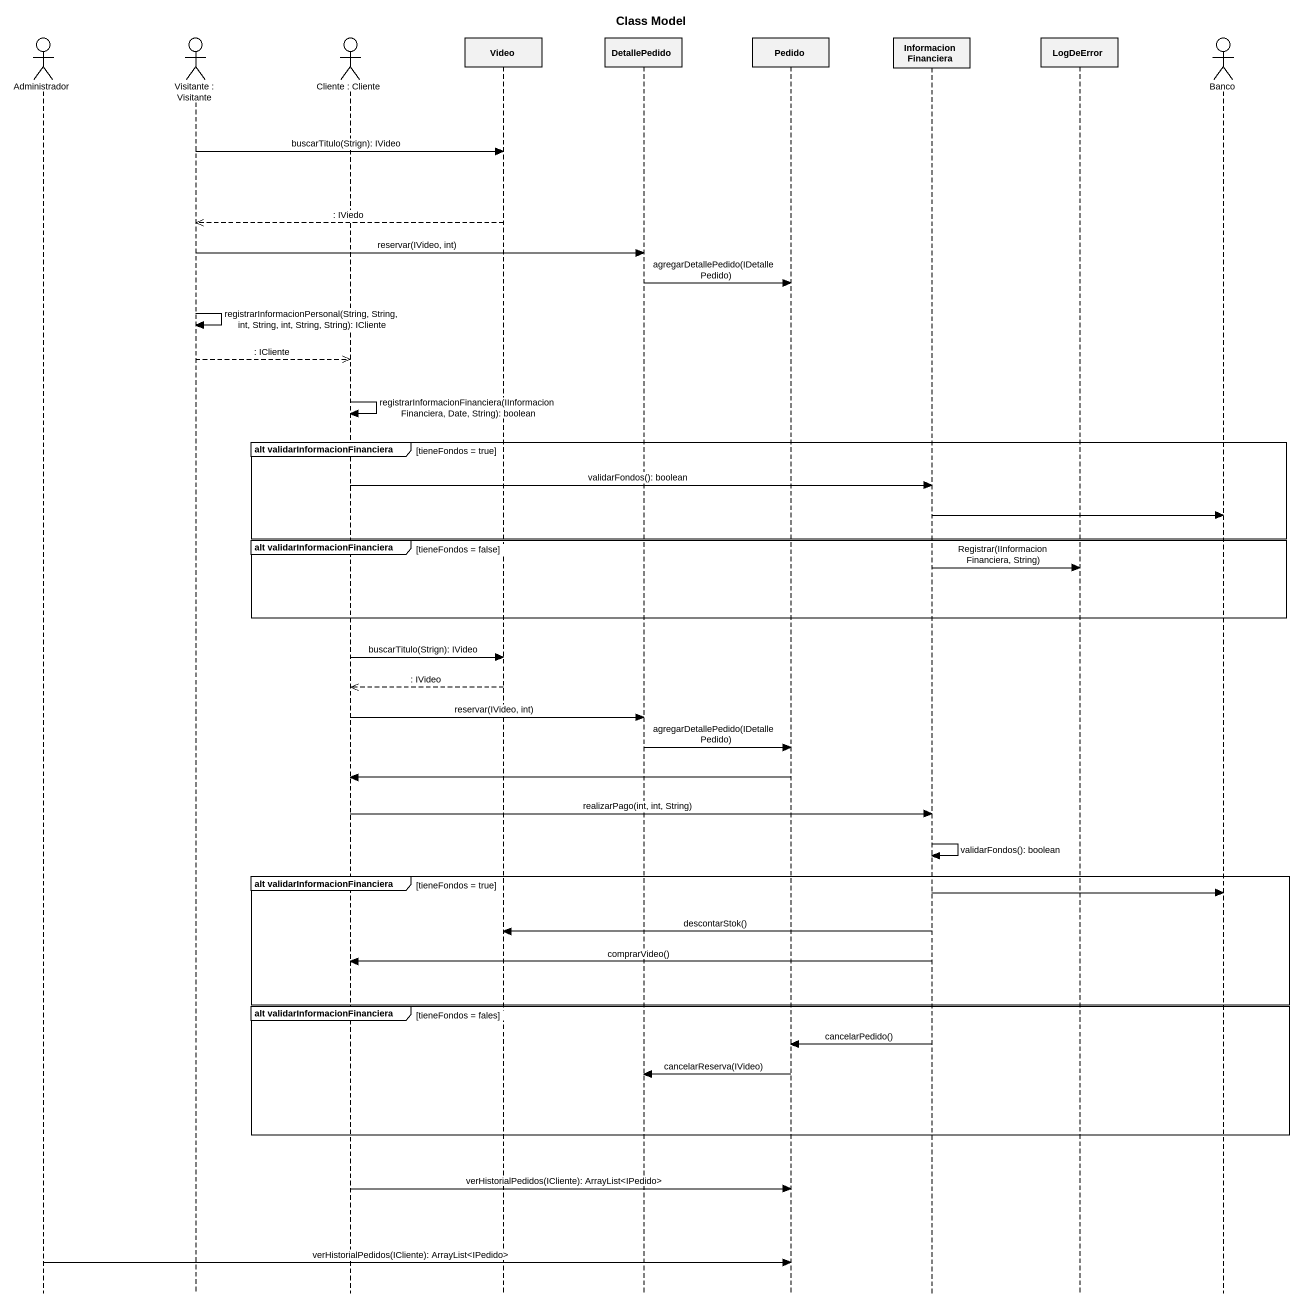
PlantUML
@startuml
title Class Model
hide footbox
actor Administrador
actor "Visitante : Visitante" as Visitante
actor "Cliente : Cliente" as Cliente
participant Video
participant DetallePedido
participant Pedido
participant InformacionFinanciera
participant LogDeError
actor Banco

Visitante -> Video : buscarTitulo(Strign): IVideo
Video -->> Visitante : : IViedo
Visitante -> DetallePedido : reservar(IVideo, int)
DetallePedido -> Pedido : agregarDetallePedido(IDetallePedido)
Visitante -> Visitante : registrarInformacionPersonal(String, String, int, String, int, String, String): ICliente
Visitante -->> Cliente : : ICliente
Cliente -> Cliente : registrarInformacionFinanciera(IInformacionFinanciera, Date, String): boolean
group alt validarInformacionFinanciera [tieneFondos = true]
  Cliente -> InformacionFinanciera : validarFondos(): boolean
  InformacionFinanciera -> Banco
end
group alt validarInformacionFinanciera [tieneFondos = false]
  InformacionFinanciera -> LogDeError : Registrar(IInformacionFinanciera, String)
end
Cliente -> Video : buscarTitulo(Strign): IVideo
Video -->> Cliente : : IVideo
Cliente -> DetallePedido : reservar(IVideo, int)
DetallePedido -> Pedido : agregarDetallePedido(IDetallePedido)
Pedido -> Cliente
Cliente -> InformacionFinanciera : realizarPago(int, int, String)
InformacionFinanciera -> InformacionFinanciera : validarFondos(): boolean
group alt validarInformacionFinanciera [tieneFondos = true]
  InformacionFinanciera -> Banco
  InformacionFinanciera -> Video : descontarStok()
  InformacionFinanciera -> Cliente : comprarVideo()
end
group alt validarInformacionFinanciera [tieneFondos = fales]
  InformacionFinanciera -> Pedido : cancelarPedido()
  Pedido -> DetallePedido : cancelarReserva(IVideo)
end
Cliente -> Pedido : verHistorialPedidos(ICliente): ArrayList<IPedido>
Administrador -> Pedido : verHistorialPedidos(ICliente): ArrayList<IPedido>
@enduml
